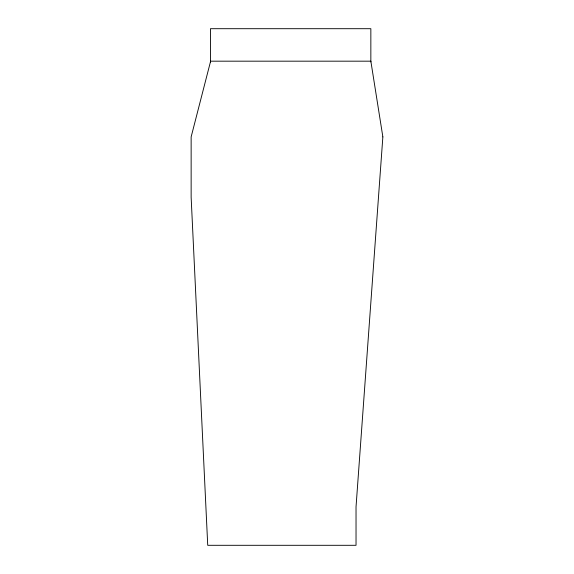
<?xml version="1.0" encoding="UTF-8"?>
<svg xmlns="http://www.w3.org/2000/svg" width="574" height="574" viewBox="0 0 574 574"><rect width="100%" height="100%" fill="white"/><g stroke="black" fill="none" stroke-linecap="round" stroke-linejoin="round"><path stroke-width="0.86" d="M370.847 61.92L370.847 28.7L210.45 28.7L210.45 62.422M382.858 136.899L356.031 506.856L356.031 545.3L207.731 545.3L191.142 197.262L191.142 136.899L210.622 61.174L370.847 61.174L382.858 136.899"/></g></svg>
